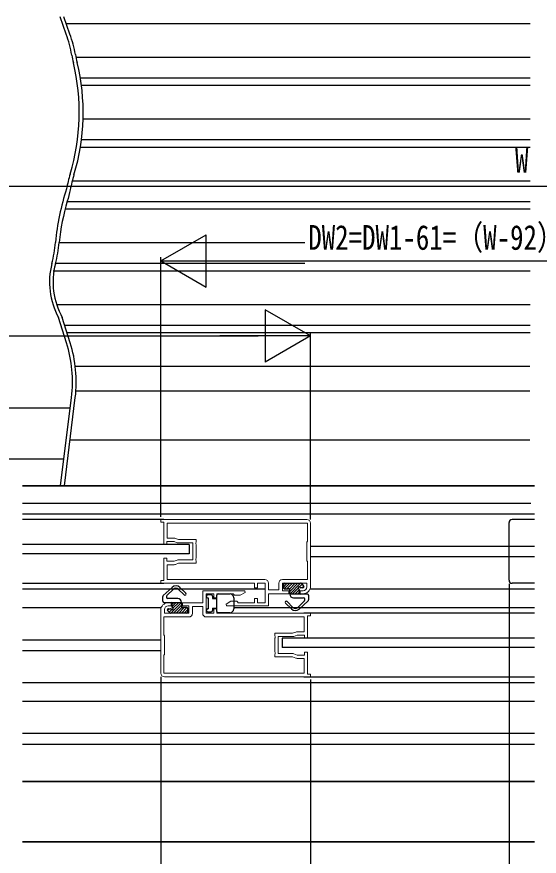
# Model space of a CAD drawing. Units: millimetres, scale not verified. Extents: x -495 to 495, y -800 to 801.
# Drawn here: x -135.5 to 4, y -676.5 to -452.5 of the extents above; entities that cross this region are included whole.
import ezdxf
from ezdxf.enums import TextEntityAlignment as Align

# ---------------------------------------------------------------- set-up
doc = ezdxf.new("R2010")
doc.units = ezdxf.units.MM
doc.header["$LTSCALE"] = 4
doc.layers.add('0-2_YKK_11', color=7, linetype='Continuous', lineweight=18)
for name, color, linetype in [('0-4_YKK_12', 2, 'Continuous'), ('0-5_YKK_13', 4, 'Continuous'), ('0-7_YKK_D', 6, 'Continuous')]:
    doc.layers.add(name, color=color, linetype=linetype)
doc.styles.add('ＭＳ ゴシック', font='')
doc.styles.get('ＭＳ ゴシック').set_extended_font_data('MS Gothic')

msp = doc.modelspace()

# ---------------------------------------------------------------- linework, layer by layer
at = {"layer": '0-2_YKK_11'}
for p, q in [((-57.896, -587.652), (-95.396, -587.652)), ((-57.096, -604.452), (-57.096, -587.652)), ((-97.099, -610.85), (-97.099, -627.65)), ((-96.299, -627.65), (-58.799, -627.65))]:
    msp.add_line(p, q, dxfattribs=at)
for points in [[(-58.096, -586.652), (-97.096, -586.652), (-97.096, -587.352), (-96.296, -587.352), (-96.296, -593.302), (-95.496, -593.302), (-95.496, -592.502), (-93.496, -592.502), (-92.675, -592.831)], [(-57.896, -587.652), (-95.396, -587.652), (-95.396, -591.602), (-93.515, -591.602)], [(-64.596, -602.652), (-57.896, -602.652), (-57.896, -597.852), (-58.096, -597.652), (-58.096, -592.652), (-57.896, -592.452), (-57.896, -587.652)], [(-93.144, -591.674), (-92.323, -592.002), (-87.596, -592.002), (-87.596, -592.656), (-87.696, -592.829), (-87.696, -593.175), (-87.596, -593.348), (-87.596, -596.956), (-87.696, -597.129), (-87.696, -597.475), (-87.596, -597.648), (-87.596, -598.302), (-92.323, -598.302), (-93.144, -598.631)], [(-92.304, -592.902), (-88.496, -592.902), (-88.496, -597.402), (-92.304, -597.402)], [(-92.675, -597.474), (-93.496, -597.802), (-95.496, -597.802), (-95.496, -597.002), (-96.296, -597.002), (-96.296, -602.952), (-97.096, -602.952), (-97.096, -603.652), (-72.096, -603.652), (-72.096, -604.852), (-71.296, -604.852), (-71.296, -603.652), (-69.196, -603.652), (-69.196, -608.852), (-71.296, -608.852), (-71.296, -607.752), (-72.096, -607.752), (-72.096, -608.852), (-76.396, -608.852), (-76.596, -608.652), (-76.796, -608.452), (-78.337, -608.452), (-79.636, -609.202), (-79.516, -609.652), (-68.296, -609.652), (-68.296, -606.452), (-62.896, -606.452), (-62.896, -605.652), (-64.596, -605.652), (-64.596, -603.652), (-58.096, -603.652), (-58.096, -604.652)], [(-93.515, -598.702), (-95.396, -598.702), (-95.396, -602.652), (-69.296, -602.652)], [(-68.296, -603.652), (-68.296, -605.452), (-65.596, -605.452), (-65.596, -603.652)], [(-61.521, -617.829), (-60.699, -617.5), (-58.699, -617.5), (-58.699, -618.3), (-57.899, -618.3), (-57.899, -612.35), (-57.099, -612.35), (-57.099, -611.65), (-82.099, -611.65), (-82.099, -610.45), (-82.899, -610.45), (-82.899, -611.65), (-84.999, -611.65), (-84.999, -606.45), (-82.899, -606.45), (-82.899, -607.55), (-82.099, -607.55), (-82.099, -606.45), (-77.799, -606.45), (-77.599, -606.65), (-77.399, -606.85), (-75.858, -606.85), (-74.559, -606.1), (-74.68, -605.65), (-85.899, -605.65), (-85.899, -608.85), (-91.299, -608.85), (-91.299, -609.65), (-89.599, -609.65), (-89.599, -611.65), (-96.099, -611.65), (-96.099, -610.65)], [(-59.096, -605.652), (-59.896, -605.652), (-59.896, -606.452), (-59.096, -606.452)], [(-95.099, -609.65), (-94.299, -609.65), (-94.299, -608.85), (-95.099, -608.85)], [(-85.899, -611.65), (-85.899, -609.85), (-88.599, -609.85), (-88.599, -611.65)], [(-89.599, -612.65), (-96.299, -612.65), (-96.299, -617.45), (-96.099, -617.65), (-96.099, -622.65), (-96.299, -622.85), (-96.299, -627.65)], [(-60.68, -616.6), (-58.799, -616.6), (-58.799, -612.65), (-84.899, -612.65)], [(-61.052, -623.629), (-61.873, -623.3), (-66.599, -623.3), (-66.599, -622.647), (-66.499, -622.474), (-66.499, -622.127), (-66.599, -621.954), (-66.599, -618.347), (-66.499, -618.174), (-66.499, -617.827), (-66.599, -617.654), (-66.599, -617), (-61.873, -617), (-61.052, -616.672)], [(-61.892, -622.4), (-65.699, -622.4), (-65.699, -617.9), (-61.892, -617.9)], [(-96.099, -628.65), (-57.099, -628.65), (-57.099, -627.95), (-57.899, -627.95), (-57.899, -622), (-58.699, -622), (-58.699, -622.8), (-60.699, -622.8), (-61.521, -622.472)], [(-96.299, -627.65), (-58.799, -627.65), (-58.799, -623.7), (-60.68, -623.7)]]:
    msp.add_lwpolyline(points, dxfattribs=at)
for centre, radius, start, end in [((-58.096, -587.652), 1, 0.00001, 89.99999), ((-93.515, -592.602), 1, 68.19863, 90.00002), ((-92.304, -591.902), 1, 248.19863, 270.00002), ((-92.304, -598.402), 1, 89.99998, 111.80137), ((-93.515, -597.702), 1, 269.99998, 291.80137), ((-69.296, -603.652), 1, 0.00001, 89.99999), ((-64.596, -603.652), 1, 90.00001, 179.99999), ((-59.096, -604.452), 2, 270.00001, 359.99999), ((-59.096, -604.652), 1, 270.00001, 359.99999), ((-95.099, -610.85), 2, 90.00001, 179.99999), ((-95.099, -610.65), 1, 90.00001, 179.99999), ((-89.599, -611.65), 1, 270.00001, 359.99999), ((-84.899, -611.65), 1, 180.00001, 269.99999), ((-61.892, -616.9), 1, 269.99998, 291.80137), ((-60.68, -617.6), 1, 89.99998, 111.80137), ((-61.892, -623.4), 1, 68.19863, 90.00002), ((-60.68, -622.7), 1, 248.19863, 270.00002), ((-96.099, -627.65), 1, 180.00001, 269.99999)]:
    msp.add_arc(centre, radius, start, end, dxfattribs=at)
at = {"layer": '0-4_YKK_12'}
for p, q in [((-134.035, -577.661), (2.713, -577.662)), ((2.713, -577.665), (-134.035, -577.665)), ((-134.035, -585.16), (2.713, -585.16)), ((-96.296, -586.66), (-134.035, -586.66)), ((2.713, -586.652), (-3.299, -586.652)), ((-4.099, -602.852), (-4.099, -587.452)), ((-57.096, -593.76), (2.713, -593.76)), ((-57.096, -596.56), (2.713, -596.56)), ((-134.035, -603.66), (-96.296, -603.66)), ((2.713, -603.652), (-3.299, -603.652)), ((-134.035, -605.16), (-69.196, -605.16)), ((-57.226, -605.16), (2.713, -605.16)), ((-134.035, -610.16), (-96.976, -610.16)), ((-77.599, -610.16), (2.713, -610.16)), ((2.713, -611.658), (-58.903, -611.658)), ((-134.035, -618.76), (-97.099, -618.76)), ((-134.035, -621.56), (-97.099, -621.56)), ((-58.903, -628.658), (2.713, -628.658)), ((-134.035, -630.16), (2.713, -630.16)), ((-134.035, -635.16), (2.713, -635.16)), ((2.713, -643.76), (-134.035, -643.76)), ((-134.035, -646.56), (2.713, -646.56)), ((-134.035, -656.46), (2.713, -656.46)), ((2.713, -656.665), (-134.035, -656.665)), ((2.713, -672.665), (-134.035, -672.665)), ((-134.035, -672.665), (2.713, -672.665))]:
    msp.add_line(p, q, dxfattribs=at)
for centre, start, end in [((-3.299, -587.452), 90, 180), ((-3.299, -602.852), 180, 270)]:
    msp.add_arc(centre, 0.8, start, end, dxfattribs=at)
at = {"layer": '0-5_YKK_13'}
for p, q in [((-122.34, -457.133), (-123.989, -452.516)), ((-121.34, -457.133), (-122.989, -452.516)), ((1.521, -454.365), (-122.328, -454.365)), ((1.521, -463.365), (-119.768, -463.365)), ((1.521, -468.865), (-118.563, -468.865)), ((1.521, -470.865), (-118.266, -470.865)), ((1.521, -479.865), (-117.819, -479.865)), ((1.521, -485.365), (-118.258, -485.365)), ((1.521, -487.365), (-118.553, -487.365)), ((1.521, -496.365), (-120.626, -496.365)), ((1.521, -503.865), (-122.644, -503.865)), ((1.521, -501.865), (-122.091, -501.865)), ((-58.593, -512.865), (-124.202, -512.865)), ((-58.593, -518.365), (-125.193, -518.365)), ((1.521, -520.365), (-125.785, -520.365)), ((1.521, -529.365), (-124.87, -529.365)), ((-122.255, -539.517), (-124.374, -532.735)), ((-121.255, -539.517), (-123.374, -532.735)), ((1.521, -534.865), (-122.709, -534.865)), ((1.521, -536.865), (-122.084, -536.865)), ((1.498, -545.865), (-119.902, -545.865)), ((1.498, -552.367), (-119.745, -552.367)), ((-123.871, -577.665), (-120.905, -554.08)), ((-122.827, -577.665), (-119.905, -554.08)), ((-121.248, -556.967), (-230.327, -556.967)), ((-121.245, -565.367), (1.498, -565.367)), ((-177.658, -570.467), (-122.966, -570.467)), ((-121.935, -570.467), (-121.85, -570.467)), ((1.736, -582.367), (-134.035, -582.367)), ((-89.496, -593.31), (-134.035, -593.31)), ((-89.496, -593.31), (-89.496, -595.81)), ((-89.496, -593.31), (-89.496, -595.81)), ((-89.496, -595.81), (-134.035, -595.81)), ((-63.311, -603.652), (-64.346, -604.687)), ((-64.019, -603.652), (-64.346, -603.98)), ((-64.346, -603.952), (-64.346, -604.852)), ((-62.604, -603.652), (-64.104, -605.152)), ((-64.046, -603.652), (-59.746, -603.652)), ((-61.897, -603.652), (-63.397, -605.152)), ((-61.19, -603.652), (-62.757, -605.219)), ((-59.776, -603.652), (-62.646, -606.523)), ((-60.483, -603.652), (-62.646, -605.815)), ((-59.345, -603.929), (-60.042, -604.625)), ((-59.534, -603.74), (-58.934, -604.34)), ((-58.896, -604.387), (-59.362, -604.852)), ((-96.452, -606.96), (-94.064, -604.748)), ((-95.459, -606.96), (-93.676, -605.207)), ((-90.86, -606.76), (-92.408, -605.212)), ((-90.436, -606.336), (-91.984, -604.788)), ((-83.599, -606.762), (-84.599, -606.762)), ((-82.099, -611.212), (-82.099, -606.812)), ((-81.799, -606.512), (-78.599, -606.512)), ((-64.046, -605.152), (-62.946, -605.152)), ((-62.646, -606.552), (-62.646, -605.452)), ((-57.947, -606.552), (-62.646, -606.552)), ((-60.374, -604.957), (-61.969, -606.552)), ((-60.155, -605.445), (-61.262, -606.552)), ((-60.147, -606.145), (-60.554, -606.552)), ((-60.147, -605.287), (-60.147, -606.252)), ((-59.862, -606.546), (-59.868, -606.552)), ((-59.146, -604.852), (-59.685, -604.852)), ((-57.647, -606.852), (-57.647, -608.121)), ((-96.548, -608.449), (-96.548, -607.18)), ((-96.248, -608.749), (-91.549, -608.749)), ((-95.548, -607.174), (-95.548, -607.449)), ((-92.549, -607.749), (-95.248, -607.749)), ((-94.42, -611.649), (-91.549, -608.778)), ((-94.334, -608.755), (-94.328, -608.749)), ((-94.048, -609.156), (-93.641, -608.749)), ((-94.048, -610.014), (-94.048, -609.049)), ((-94.041, -609.855), (-92.934, -608.749)), ((-93.822, -610.343), (-92.227, -608.749)), ((-91.549, -608.749), (-91.549, -609.849)), ((-84.899, -607.262), (-84.899, -607.062)), ((-84.599, -607.562), (-84.399, -607.562)), ((-84.399, -607.562), (-84.399, -610.462)), ((-83.299, -607.062), (-83.299, -607.762)), ((-83.299, -607.762), (-82.099, -607.762)), ((-77.599, -607.512), (-77.599, -610.512)), ((-63.759, -608.965), (-62.211, -610.513)), ((-63.335, -608.54), (-61.787, -610.088)), ((-61.646, -607.552), (-58.947, -607.552)), ((-58.737, -608.34), (-60.52, -610.094)), ((-57.743, -608.341), (-60.132, -610.553)), ((-58.647, -608.126), (-58.647, -607.852)), ((-95.3, -610.914), (-94.834, -610.449)), ((-94.662, -611.561), (-95.262, -610.961)), ((-95.049, -610.449), (-94.51, -610.449)), ((-94.85, -611.372), (-94.154, -610.676)), ((-93.713, -611.649), (-91.549, -609.485)), ((-93.006, -611.649), (-91.439, -610.082)), ((-92.298, -611.649), (-90.799, -610.149)), ((-91.591, -611.649), (-90.091, -610.149)), ((-90.149, -610.149), (-91.249, -610.149)), ((-90.884, -611.649), (-89.849, -610.614)), ((-90.177, -611.649), (-89.849, -611.321)), ((-89.849, -611.349), (-89.849, -610.449)), ((-84.899, -610.962), (-84.899, -610.762)), ((-84.599, -610.462), (-84.399, -610.462)), ((-84.599, -611.262), (-83.599, -611.262)), ((-83.299, -610.262), (-82.099, -610.262)), ((-83.299, -610.262), (-83.299, -610.962)), ((-90.149, -611.649), (-94.449, -611.649)), ((-78.599, -611.512), (-81.799, -611.512)), ((-64.699, -618.3), (-64.699, -620.8)), ((2.713, -618.3), (-64.699, -618.3)), ((2.713, -620.8), (-64.699, -620.8))]:
    msp.add_line(p, q, dxfattribs=at)
for centre, radius, start, end in [((-155.301, -468.905), 35, 10.09526, 19.65382), ((-154.301, -468.905), 35, 10.37007, 19.65382), ((-86.385, -456.635), 35, 190.09526, 193.44486), ((-85.444, -456.304), 35, 190.37007, 193.8428), ((-175.879, -478.03), 57.017, 343.21685, 13.44486), ((-174.075, -478.144), 56.282, 342.94282, 13.8428), ((-87.782, -504.599), 35, 163.21685, 169.79647), ((-86.808, -504.92), 35, 162.94282, 169.69515), ((-61.329, -518.464), 64.12, 161.76464, 174.85686), ((323.307, -617.14), 460.069, 165.07651, 165.47081), ((-67.334, -518.071), 57.105, 163.36267, 174.61566), ((-160.05, -509.578), 35, 345.42751, 354.85686), ((-159.033, -509.428), 35, 345.12107, 354.61566), ((-107.27, -523.299), 19.534, 165.42751, 208.8838), ((-106.72, -523.327), 19.128, 165.12107, 209.46124), ((-155.662, -549.956), 35, 353.23299, 17.35402), ((-154.662, -549.956), 35, 353.23299, 17.35402), ((-93.045, -605.849), 1.5, 45, 132.79863), ((-64.046, -603.952), 0.3, 90.00212, 180), ((-60.146, -604.852), 0.25, 33.06816, 236.94006), ((-59.746, -603.952), 0.3, 45.00061, 90.00212), ((-59.146, -604.552), 0.3, 269.99817, 45.00072), ((-93.045, -605.849), 0.9, 45, 134.5233), ((-90.648, -606.548), 0.3, 225, 45), ((-84.599, -607.062), 0.3, 90, 180), ((-83.599, -607.062), 0.3, 0, 90), ((-81.799, -606.812), 0.3, 90, 180), ((-78.599, -607.512), 1, 0, 90), ((-64.046, -604.852), 0.3, 180, 270.02634), ((-62.946, -605.452), 0.3, 0, 90.02634), ((-61.646, -606.552), 1, 180, 269.99816), ((-60.446, -605.313), 0.3, 359.99801, 56.94006), ((-59.847, -606.252), 0.3, 180, 269.99816), ((-59.685, -604.552), 0.3, 213.06816, 269.99817), ((-57.947, -606.852), 0.3, 0, 90.00212), ((-96.248, -607.18), 0.3, 132.79863, 180), ((-96.248, -608.449), 0.3, 180, 270.00212), ((-95.248, -607.174), 0.3, 134.5233, 180), ((-95.248, -607.449), 0.3, 180, 269.99816), ((-94.348, -609.049), 0.3, 0, 89.99816), ((-92.549, -608.749), 1, 0, 89.99816), ((-84.599, -607.262), 0.3, 180, 270), ((-63.547, -608.753), 0.3, 45, 225), ((-58.947, -607.852), 0.3, 0, 89.99816), ((-58.947, -608.126), 0.3, 314.5233, 0), ((-57.947, -608.121), 0.3, 312.79863, 0), ((-95.049, -610.749), 0.3, 89.99817, 225.00072), ((-94.51, -610.749), 0.3, 33.06816, 89.99817), ((-94.049, -610.449), 0.25, 213.06816, 56.94006), ((-93.749, -609.988), 0.3, 179.99801, 236.94006), ((-91.249, -609.849), 0.3, 180, 270.02634), ((-90.149, -610.449), 0.3, 0, 90.02634), ((-90.149, -611.349), 0.3, 270.00212, 0), ((-84.599, -610.762), 0.3, 90, 180), ((-84.599, -610.962), 0.3, 180, 270), ((-83.599, -610.962), 0.3, 270, 0), ((-81.799, -611.212), 0.3, 180, 270), ((-78.599, -610.512), 1, 270, 0), ((-61.151, -609.452), 1.5, 225, 312.79863), ((-61.151, -609.452), 0.9, 225, 314.5233), ((-94.449, -611.349), 0.3, 225.00061, 270.00212)]:
    msp.add_arc(centre, radius, start, end, dxfattribs=at)
at = {"layer": '0-7_YKK_D'}
for p, q in [((-323.099, -497.665), (322.901, -497.665)), ((-97.096, -517.665), (-84.972, -510.665)), ((-84.972, -524.665), (-84.972, -510.665)), ((-97.096, -585.952), (-97.096, -516.665)), ((-97.096, -517.665), (-84.972, -524.665)), ((-97.096, -517.665), (-72.847, -517.665)), ((-83.096, -517.665), (82.901, -517.665)), ((-57.096, -537.665), (-69.221, -530.665)), ((-69.221, -530.665), (-69.221, -544.665)), ((-57.096, -586.652), (-57.096, -536.665)), ((-298.099, -537.665), (-71.096, -537.665)), ((-57.096, -537.665), (-81.345, -537.665)), ((-57.096, -537.665), (-69.221, -544.665)), ((-4.099, -603.852), (-4.099, -713.665)), ((-97.099, -628.65), (-97.099, -693.665)), ((-57.099, -629.35), (-57.099, -693.665))]:
    msp.add_line(p, q, dxfattribs=at)

# ---------------------------------------------------------------- texts
at = {"layer": '0-7_YKK_D', "style": 'ＭＳ ゴシック', "width": 0.8}
for s, p in [('W', (-2.499, -496.065)), ('DW2=DW1-61=（W-92）/3', (-57.698, -516.665))]:
    msp.add_text(s, height=6.598, dxfattribs=at).set_placement(p, align=Align.BOTTOM_LEFT)

doc.saveas('drawing.dxf')
